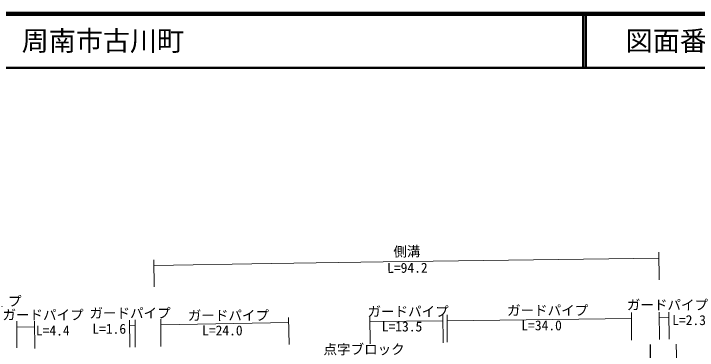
# Model space of a CAD drawing. Units: millimetres at full size, sheet at 1:1000; details may follow other scales. Extents: x -36168206 to 680000, y -213619760 to 380000.
# Drawn here: x 403542 to 529857, y 317866 to 380000 of the extents above; entities that cross this region are included whole.
import ezdxf
from ezdxf.enums import TextEntityAlignment as Align

# ---------------------------------------------------------------- set-up
doc = ezdxf.new("R2010")
doc.units = ezdxf.units.MM
doc.header["$LTSCALE"] = 1000
for name, color, linetype, lineweight in [('M-BGD', 7, 'Continuous', 25), ('M-STR-HTXT', 7, 'Continuous', 13), ('M-TTL', 2, 'Continuous', 140), ('M-TTL-LINE', 7, 'Continuous', 50)]:
    doc.layers.add(name, color=color, linetype=linetype, lineweight=lineweight)
doc.layers.add('M-TTL-TXT', color=7, linetype='Continuous')
doc.styles.add('ＭＳ ゴシック', font='')
doc.styles.get('ＭＳ ゴシック').set_extended_font_data('MS Gothic')

msp = doc.modelspace()

# ---------------------------------------------------------------- linework, layer by layer
at = {"layer": 'M-BGD'}
msp.add_lwpolyline([(521114, 318960), (521234, 309232)], dxfattribs=at)
at = {"layer": 'M-STR-HTXT'}
for p, q in [((522734, 335954), (522803, 330904)), ((429416, 334566), (429506, 329594)), ((517685, 324842), (517703, 319746)), ((522819, 324897), (522890, 319856)), ((524598, 324921), (524657, 319903)), ((424986, 318464), (424971, 323439)), ((425988, 323481), (425983, 318472)), ((430753, 323634), (430727, 318560)), ((454347, 323909), (454438, 318947)), ((469345, 324160), (469418, 319061)), ((482814, 324411), (482902, 319254)), ((483658, 319342), (483610, 324422)), ((517689, 323761), (483620, 323337)), ((522834, 323870), (524610, 323893)), ((404102, 323240), (404128, 318338)), ((407391, 322199), (404108, 322157)), ((407444, 318220), (407377, 323241)), ((425987, 322484), (424974, 322465)), ((454364, 323008), (430748, 322572)), ((482833, 323327), (469360, 323159)), ((525960, 318987), (526064, 314822))]:
    msp.add_line(p, q, dxfattribs=at)
msp.add_lwpolyline([(429435, 333529), (451186, 333866), (471783, 334222), (522749, 334885)], dxfattribs=at)
at = {"layer": 'M-TTL'}
msp.add_line((680000, 380000), (40000, 380000), dxfattribs=at)
at = {"layer": 'M-TTL-LINE'}
for p, q in [((508747, 380000), (508747, 370000)), ((509247, 380000), (509247, 370000)), ((40000, 370000), (680000, 370000))]:
    msp.add_line(p, q, dxfattribs=at)

# ---------------------------------------------------------------- texts
at = {"layer": 'M-STR-HTXT', "style": 'ＭＳ ゴシック'}
for s, rotation, p in [('側溝', 1.234, (473731, 334591)), ('L=94.2', 0.441, (472557, 331599))]:
    msp.add_text(s, height=1833, rotation=rotation, dxfattribs=at).set_placement(p, align=Align.BOTTOM_LEFT)
for s, p in [('ガードパイプ', (389995, 325475)), ('ガードパイプ', (516839, 324789)), ('ガードパイプ', (417544, 323270)), ('ガードパイプ', (468910, 323565)), ('ガードパイプ', (494696, 323769)), ('ガードパイプ', (401462, 322943)), ('ガードパイプ', (435718, 322840)), ('L=34.0', (497341, 321001)), ('L=2.3', (525215, 321973)), ('L=4.4', (407644, 320054)), ('L=1.6', (418082, 320371)), ('L=24.0', (438363, 320072)), ('L=13.5', (471555, 320797)), ('点字ブロック', (460788, 316583))]:
    msp.add_text(s, height=1833, dxfattribs=at).set_placement(p, align=Align.BOTTOM_LEFT)
at = {"layer": 'M-TTL-TXT', "style": 'ＭＳ ゴシック'}
msp.add_text('周南市古川町', height=3666, dxfattribs=at).set_placement((405024, 375000), align=Align.MIDDLE_LEFT)
msp.add_text('図面番号', height=3666, dxfattribs=at).set_placement((526622, 375000), align=Align.MIDDLE_CENTER)

doc.saveas('drawing.dxf')
